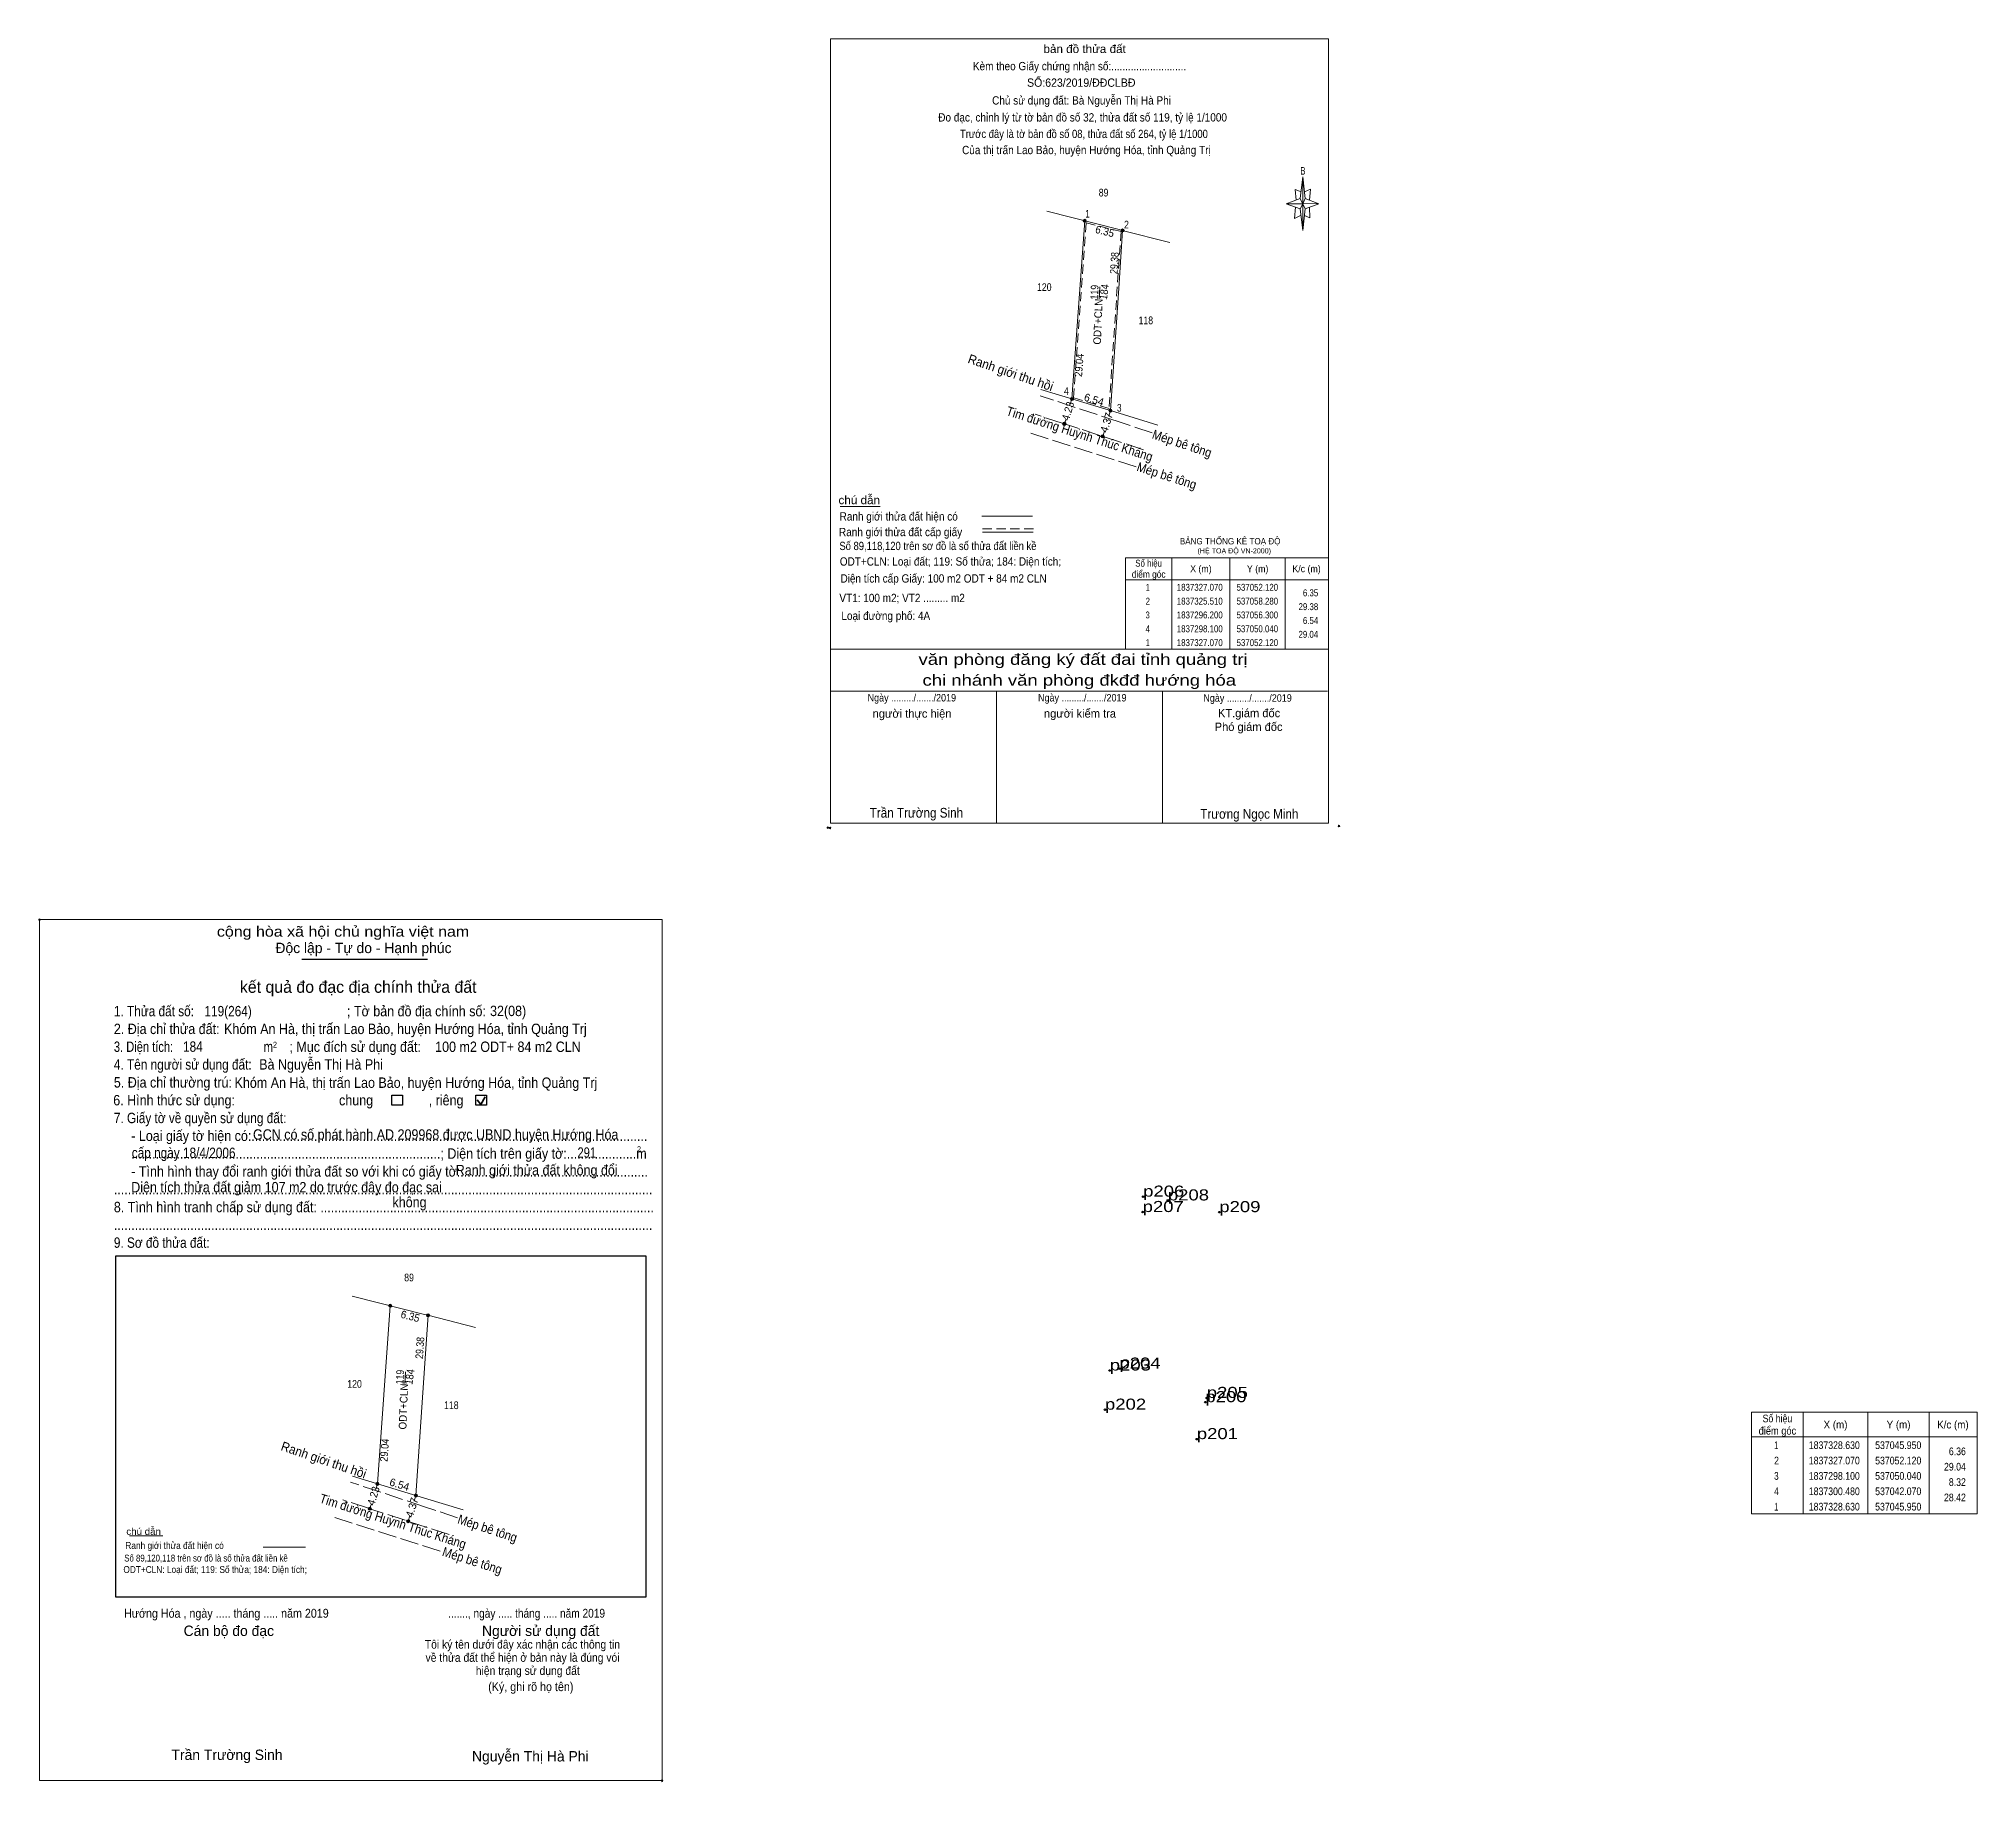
# Model space of a CAD drawing. Header units: metres. Extents: x 536866 to 537182, y 1837233 to 1837517.
import ezdxf
from ezdxf.enums import TextEntityAlignment as Align

# ---------------------------------------------------------------- set-up
doc = ezdxf.new("R2010")
doc.units = ezdxf.units.M
doc.header["$LTSCALE"] = 0.5
doc.header["$PDMODE"] = 32
doc.header["$PDSIZE"] = 0.25
doc.linetypes.add('LONG_DASHED', pattern=[7.5, 6, -1.5])
doc.linetypes.add('MEDIUM_DASHED', pattern=[4.5, 3, -1.5])
for name, color, linetype in [('1', 7, 'Continuous'), ('12', 7, 'Continuous'), ('7', 7, 'Continuous')]:
    doc.layers.add(name, color=color, linetype=linetype)
for name, color, linetype, lineweight in [('10', 7, 'Continuous', 13), ('17', 7, 'Continuous', 13), ('2', 7, 'Continuous', 13), ('22', 7, 'LONG_DASHED', 13), ('23', 7, 'Continuous', 13), ('36', 7, 'Continuous', 13), ('5', 7, 'Continuous', 13), ('6', 7, 'Continuous', 13)]:
    doc.layers.add(name, color=color, linetype=linetype, lineweight=lineweight)

msp = doc.modelspace()

# ---------------------------------------------------------------- hatches: boundary and pattern name
at = {"layer": '10'}
for points in [[(537036.66, 1837487.09, 1), (537036.16, 1837487.09, 1)], [(537042.82, 1837485.53, 1), (537042.32, 1837485.53, 1)], [(537034.58, 1837458.12, 1), (537034.08, 1837458.12, 1)], [(537040.84, 1837456.22, 1), (537040.34, 1837456.22, 1)], [(536923.69, 1837310.62, 1), (536923.19, 1837310.62, 1)], [(536929.85, 1837309.06, 1), (536929.35, 1837309.06, 1)], [(536921.61, 1837281.65, 1), (536921.11, 1837281.65, 1)], [(536927.87, 1837279.75, 1), (536927.37, 1837279.75, 1)]]:
    msp.add_hatch(color=256, dxfattribs=at).paths.add_polyline_path(points)
at = {"layer": '23'}
for points in [[(537033.37, 1837454.08, 1), (537032.87, 1837454.08, 1)], [(537039.58, 1837452.04, 1), (537039.08, 1837452.04, 1)], [(536926.61, 1837275.57, 1), (536926.11, 1837275.57, 1)]]:
    msp.add_hatch(color=256, dxfattribs=at).paths.add_polyline_path(points)
at = {"layer": '36'}
msp.add_hatch(color=256, dxfattribs=at).paths.add_polyline_path([(536920.38, 1837277.6, 1), (536919.88, 1837277.6, 1)])

# ---------------------------------------------------------------- linework, layer by layer
at = {"layer": '10'}
for p, q in [((537041.99, 1837485.67), (537030.24, 1837488.65)), ((537034.33, 1837458.12), (537036.41, 1837487.09)), ((537042.52, 1837485.54), (537041.99, 1837485.67)), ((537042.52, 1837485.54), (537050.27, 1837483.57)), ((537034.06, 1837457.25), (537034.33, 1837458.12)), ((537040.32, 1837455.32), (537040.59, 1837456.22)), ((537033.1, 1837454.07), (537033.12, 1837454.14)), ((537033.12, 1837454.14), (537033.31, 1837454.75)), ((537039.33, 1837452.04), (537039.6, 1837452.94)), ((536929.02, 1837309.2), (536917.27, 1837312.18)), ((536921.36, 1837281.65), (536923.44, 1837310.62)), ((536929.55, 1837309.07), (536929.02, 1837309.2)), ((536929.55, 1837309.07), (536937.3, 1837307.1)), ((536921.09, 1837280.78), (536921.36, 1837281.65)), ((536927.35, 1837278.85), (536927.62, 1837279.75)), ((536920.13, 1837277.6), (536920.34, 1837278.28)), ((536926.36, 1837275.57), (536926.63, 1837276.47))]:
    msp.add_line(p, q, dxfattribs=at)
for centre in [(537036.41, 1837487.09), (537042.57, 1837485.53), (537034.33, 1837458.12), (537040.59, 1837456.22), (536923.44, 1837310.62), (536929.6, 1837309.06), (536921.36, 1837281.65), (536927.62, 1837279.75)]:
    msp.add_circle(centre, 0.25, dxfattribs=at)
at = {"layer": '17'}
for p, q in [((536996.63, 1837440.64), (537003.15, 1837440.64)), ((536881.03, 1837273.21), (536886.46, 1837273.21))]:
    msp.add_line(p, q, dxfattribs=at)
at = {"layer": '2'}
for p, q in [((537038.88, 1837476.36), (537038.78, 1837474.43)), ((537050.58, 1837432.29), (537050.58, 1837417.44)), ((537060.03, 1837432.29), (537060.03, 1837417.44)), ((537069.03, 1837432.29), (537069.03, 1837417.44)), ((537043.02, 1837428.69), (537076.05, 1837428.69)), ((536925.91, 1837299.89), (536925.81, 1837297.96)), ((537153.28, 1837293.28), (537153.28, 1837276.78)), ((537163.78, 1837293.28), (537163.78, 1837276.78)), ((537173.78, 1837293.28), (537173.78, 1837276.78)), ((537144.88, 1837289.28), (537181.58, 1837289.28))]:
    msp.add_line(p, q, dxfattribs=at)
at = {"layer": '2', "lineweight": 25}
for p, q in [((536909.05, 1837367.01), (536929.52, 1837367.01)), ((536878.81, 1837318.71), (536965.02, 1837318.71)), ((536965.02, 1837318.71), (536965.02, 1837263.23))]:
    msp.add_line(p, q, dxfattribs=at)
at = {"layer": '2', "lineweight": 35}
for p, q in [((536937.6, 1837344.12), (536938.18, 1837343.37)), ((536938.18, 1837343.37), (536938.88, 1837344.62))]:
    msp.add_line(p, q, dxfattribs=at)
at = {"layer": '2', "linetype": 'MEDIUM_DASHED'}
msp.add_lwpolyline([(537036.64, 1837486.77), (537042.31, 1837485.34), (537040.36, 1837456.55), (537034.59, 1837458.3)], close=True, dxfattribs=at)
at = {"layer": '2'}
for points in [[(537043.02, 1837432.29), (537076.05, 1837432.29), (537076.05, 1837417.44), (537043.02, 1837417.44)], [(536866.4, 1837373.43), (536967.65, 1837373.43), (536967.65, 1837233.38), (536866.4, 1837233.38)], [(537144.88, 1837293.28), (537181.58, 1837293.28), (537181.58, 1837276.78), (537144.88, 1837276.78)]]:
    msp.add_lwpolyline(points, close=True, dxfattribs=at)
at = {"layer": '2', "lineweight": 25}
for points in [[(536923.7, 1837344.87), (536925.44, 1837344.87), (536925.44, 1837343.24), (536923.7, 1837343.24)], [(536937.38, 1837344.87), (536939.12, 1837344.87), (536939.12, 1837343.24), (536937.38, 1837343.24)]]:
    msp.add_lwpolyline(points, close=True, dxfattribs=at)
msp.add_lwpolyline([(536965.02, 1837263.23), (536878.81, 1837263.23), (536878.81, 1837318.71)], dxfattribs=at)
at = {"layer": '2'}
for p in [(536866.4, 1837373.43), (536967.65, 1837233.38)]:
    msp.add_point(p, dxfattribs=at)
at = {"layer": '22'}
for p, q in [((537041.99, 1837454.4), (537029.14, 1837458.65)), ((537027.62, 1837452.57), (537044.77, 1837447.07)), ((537032.89, 1837454.14), (537028.32, 1837455.63)), ((537047.38, 1837452.61), (537041.99, 1837454.4)), ((536929.02, 1837277.93), (536916.98, 1837281.92)), ((536914.41, 1837276.17), (536931.8, 1837270.6)), ((536919.92, 1837277.67), (536915.72, 1837279.04)), ((536934.41, 1837276.14), (536929.02, 1837277.93))]:
    msp.add_line(p, q, dxfattribs=at)
for points in [[(537045.98, 1837449.87), (537033.1, 1837454.07), (537032.89, 1837454.14)], [(536933.01, 1837273.4), (536920.13, 1837277.6), (536919.92, 1837277.67)]]:
    msp.add_lwpolyline(points, dxfattribs=at)
at = {"layer": '23'}
for p, q in [((537029.25, 1837459.66), (537041.99, 1837455.79)), ((537041.99, 1837455.79), (537048.3, 1837453.88)), ((536917.33, 1837282.87), (536929.02, 1837279.32)), ((536929.02, 1837279.32), (536935.33, 1837277.41))]:
    msp.add_line(p, q, dxfattribs=at)
for centre in [(537033.12, 1837454.08), (537039.33, 1837452.04), (536926.36, 1837275.57)]:
    msp.add_circle(centre, 0.25, dxfattribs=at)
for start, end in [(163.73979, 16.2602), (16.26021, 163.7398)]:
    msp.add_arc((537033.1, 1837454.07), 0.25, start, end, dxfattribs=at)
at = {"layer": '36'}
for p, q in [((537042.57, 1837485.53), (537041.99, 1837476.94)), ((537041.99, 1837476.94), (537040.59, 1837456.22)), ((536929.6, 1837309.06), (536929.02, 1837300.47)), ((536929.02, 1837300.47), (536927.62, 1837279.75))]:
    msp.add_line(p, q, dxfattribs=at)
msp.add_circle((536920.13, 1837277.6), 0.25, dxfattribs=at)
at = {"layer": '5'}
for p, q in [((537071.43, 1837490.74), (537071.88, 1837494.25)), ((537072.24, 1837490.74), (537074.49, 1837489.84)), ((537071.43, 1837489.03), (537069.18, 1837489.84)), ((537072.24, 1837489.03), (537071.88, 1837485.52)), ((537073.05, 1837487.59), (537072.15, 1837487.95)), ((537072.96, 1837489.3), (537073.05, 1837487.59)), ((536995.05, 1837417.44), (537076.05, 1837417.44)), ((536995.05, 1837410.6), (537075.87, 1837410.6)), ((536995.05, 1837410.6), (537075.87, 1837410.6)), ((536995.05, 1837410.6), (537075.87, 1837410.6)), ((537022.05, 1837389.09), (537022.05, 1837410.6)), ((537049.05, 1837389.09), (537049.05, 1837410.6))]:
    msp.add_line(p, q, dxfattribs=at)
for points in [[(536995.05, 1837516.71), (537076.05, 1837516.71), (537076.05, 1837389.09), (536995.05, 1837389.09)], [(537071.88, 1837494.25), (537072.24, 1837490.74), (537071.88, 1837489.84)], [(537071.88, 1837489.84), (537069.18, 1837489.84), (537071.43, 1837490.74), (537072.24, 1837489.03), (537074.49, 1837489.84), (537071.88, 1837489.93)], [(537071.88, 1837489.84), (537071.88, 1837485.52), (537071.43, 1837489.03)]]:
    msp.add_lwpolyline(points, close=True, dxfattribs=at)
for points in [[(537071.88, 1837489.84), (537071.43, 1837490.74), (537069.18, 1837489.84)], [(537071.61, 1837491.82), (537070.62, 1837492.18), (537070.8, 1837490.47)], [(537072.15, 1837491.82), (537073.14, 1837492.27), (537072.96, 1837490.47)], [(537070.71, 1837489.3), (537070.53, 1837487.5), (537071.52, 1837487.95)], [(537071.88, 1837489.84), (537072.24, 1837489.03), (537074.49, 1837489.84)], [(537076.05, 1837389.09), (536995.05, 1837389.09), (536995.05, 1837410.6)]]:
    msp.add_lwpolyline(points, dxfattribs=at)
for p in [(536994.62, 1837388.4), (536994.98, 1837388.34)]:
    msp.add_point(p, dxfattribs=at)
at = {"layer": '6'}
for p, q in [((537019.67, 1837439.07), (537027.9, 1837439.07)), ((537019.8, 1837436.43), (537028.03, 1837436.43)), ((536902.8, 1837271.36), (536909.65, 1837271.36))]:
    msp.add_line(p, q, dxfattribs=at)
at = {"layer": '6', "linetype": 'MEDIUM_DASHED'}
msp.add_line((537019.8, 1837436.99), (537028.08, 1837436.99), dxfattribs=at)
at = {"layer": '6'}
msp.add_point((537077.76, 1837388.64), dxfattribs=at)
at = {"layer": '7'}
for p in [(537045.91, 1837328.36), (537049.93, 1837327.75), (537045.83, 1837325.86), (537058.3, 1837325.84), (537040.48, 1837300.08), (537042.06, 1837300.39), (537056.03, 1837294.93), (537056.26, 1837295.62), (537039.7, 1837293.71), (537054.64, 1837288.92)]:
    msp.add_point(p, dxfattribs=at)

# ---------------------------------------------------------------- texts
at = {"layer": '1'}
for s, height, width, p in [('BẢNG THỐNG KÊ TOẠ ĐỘ ', 1.035, 0.95, (537051.88, 1837434.46)), ('(HỆ TOẠ ĐỘ VN-2000)', 0.837, 0.9, (537054.76, 1837433))]:
    msp.add_text(s, height=height, dxfattribs=dict(at, width=width)).set_placement(p)
at = {"layer": '10', "width": 0.85}
for s, p in [('89', (537039.475, 1837491.06)), ('120', (537029.83, 1837475.69)), ('118', (537046.345, 1837470.28)), ('89', (536926.505, 1837314.59)), ('120', (536917.64, 1837297.28)), ('118', (536933.375, 1837293.81))]:
    msp.add_text(s, height=1.25, dxfattribs=at).set_placement(p, align=Align.CENTER)
at = {"layer": '10'}
for s, height, rotation, width, p in [('119', 1.25, 87.787, 0.85, (537038.617, 1837475.4659)), ('184', 1.25, 82.158, 0.9, (537040.1856, 1837475.4447)), ('ODT+CLN', 1.25, 87.787, 0.95, (537039.1738, 1837470.6709)), ('Ranh giới thu hồi', 1.5, 341.189, 0.95, (537024.1332, 1837461.6933)), ('Tim đường Huỳnh Thúc Kháng', 1.5, 342.237, 0.9, (537035.3612, 1837451.7346)), ('Mép bê tông', 1.5, 341.672, 0.9, (537052.0042, 1837450.1587)), ('Mép bê tông', 1.5, 342.237, 0.9, (537049.5312, 1837444.9199)), ('119', 1.25, 87.787, 0.85, (536925.647, 1837298.9959)), ('184', 1.25, 82.158, 0.9, (536927.2156, 1837298.9747)), ('ODT+CLN', 1.25, 87.787, 0.95, (536926.2038, 1837294.2009)), ('Ranh giới thu hồi', 1.5, 341.189, 0.95, (536912.3932, 1837284.8233)), ('Tim đường Huỳnh Thúc Kháng', 1.5, 342.237, 0.9, (536923.6612, 1837274.8446)), ('Mép bê tông', 1.5, 341.672, 0.9, (536939.0342, 1837273.6887)), ('Mép bê tông', 1.5, 342.237, 0.9, (536936.5612, 1837268.4499))]:
    msp.add_text(s, height=height, rotation=rotation, dxfattribs=dict(at, width=width)).set_placement(p, align=Align.CENTER)
at = {"layer": '12', "width": 1.25}
for s, p in [('p206', (537045.91, 1837328.36)), ('p208', (537049.93, 1837327.75)), ('p207', (537045.83, 1837325.86)), ('p209', (537058.3, 1837325.84)), ('p203', (537040.48, 1837300.08)), ('p204', (537042.06, 1837300.39)), ('p202', (537039.7, 1837293.71)), ('p200', (537056.03, 1837294.93)), ('p205', (537056.26, 1837295.62)), ('p201', (537054.64, 1837288.92))]:
    msp.add_text(s, height=1.8, dxfattribs=at).set_placement(p)
at = {"layer": '2'}
for s, height, width, p in [(' 1', 1.25, 0.75, (537037.21, 1837487.62)), (' 2', 1.25, 0.85, (537043.59, 1837485.85)), (' 4', 1.25, 0.85, (537033.82, 1837458.78)), (' 3', 1.25, 0.8, (537042.4, 1837456.06)), ('29.38', 1.125, 0.85, (537074.39, 1837423.77)), ('6.35', 1.125, 0.85, (537074.39, 1837426.02)), ('6.54', 1.125, 0.85, (537074.39, 1837421.52)), ('29.04', 1.125, 0.85, (537074.38, 1837419.27)), ('6.36', 1.25, 0.85, (537179.73, 1837286.31)), ('29.04', 1.25, 0.85, (537179.73, 1837283.81)), ('8.32', 1.25, 0.85, (537179.73, 1837281.31)), ('28.42', 1.25, 0.85, (537179.73, 1837278.81))]:
    msp.add_text(s, height=height, dxfattribs=dict(at, width=width)).set_placement(p, align=Align.RIGHT)
for s, rotation, width, p in [('6.35', 345.789, 0.95, (537039.5216, 1837484.7823)), ('29.38', 86.135, 0.85, (537041.8535, 1837480.1879)), ('29.04', 85.893, 0.9, (537036.1032, 1837463.5552)), ('6.35', 345.789, 0.95, (536926.5516, 1837308.3123)), ('29.38', 86.135, 0.85, (536928.8835, 1837303.7179)), ('29.04', 85.893, 0.9, (536923.1332, 1837287.0852))]:
    msp.add_text(s, height=1.25, rotation=rotation, dxfattribs=dict(at, width=width)).set_placement(p, align=Align.CENTER)
for p in [(537037.7385, 1837457.4161), (536924.7685, 1837280.9461)]:
    msp.add_text('6.54', height=1.25, rotation=343.116, dxfattribs=at).set_placement(p, align=Align.CENTER)
for s, height, width, p in [('Số hiệu', 1.125, 0.85, (537046.8, 1837430.84)), ('X (m)', 1.125, 0.95, (537055.305, 1837429.94)), ('Y (m)', 1.125, 0.95, (537064.535, 1837429.94)), ('K/c (m)', 1.125, 0.95, (537072.49, 1837429.94)), ('điểm góc', 1.125, 0.9, (537046.805, 1837429.04)), (' 1', 1.125, 0.75, (537046.485, 1837426.92)), ('1837327.070', 1.125, 0.85, (537055.12, 1837426.92)), ('537052.120', 1.125, 0.85, (537064.485, 1837426.92)), (' 2', 1.125, 0.85, (537046.495, 1837424.67)), ('1837325.510', 1.125, 0.85, (537055.12, 1837424.67)), ('537058.280', 1.125, 0.85, (537064.485, 1837424.67)), (' 4', 1.125, 0.85, (537046.485, 1837420.17)), (' 3', 1.125, 0.8, (537046.475, 1837422.42)), ('1837296.200', 1.125, 0.85, (537055.12, 1837422.42)), ('1837298.100', 1.125, 0.85, (537055.12, 1837420.17)), ('537056.300', 1.125, 0.85, (537064.485, 1837422.42)), ('537050.040', 1.125, 0.85, (537064.485, 1837420.17)), (' 1', 1.125, 0.75, (537046.485, 1837417.92)), ('1837327.070', 1.125, 0.85, (537055.12, 1837417.92)), ('537052.120', 1.125, 0.85, (537064.485, 1837417.92)), ('Số hiệu', 1.25, 0.85, (537149.08, 1837291.66)), ('X (m)', 1.25, 0.95, (537158.53, 1837290.66)), ('Y (m)', 1.25, 0.95, (537168.785, 1837290.66)), ('K/c (m)', 1.25, 0.95, (537177.625, 1837290.66)), ('điểm góc', 1.25, 0.9, (537149.08, 1837289.66)), (' 1', 1.25, 0.75, (537148.73, 1837287.31)), ('1837328.630', 1.25, 0.85, (537158.33, 1837287.31)), ('537045.950', 1.25, 0.85, (537168.73, 1837287.31)), (' 2', 1.25, 0.85, (537148.735, 1837284.81)), ('1837327.070', 1.25, 0.85, (537158.33, 1837284.81)), ('537052.120', 1.25, 0.85, (537168.73, 1837284.81)), (' 3', 1.25, 0.8, (537148.725, 1837282.31)), ('1837298.100', 1.25, 0.85, (537158.33, 1837282.31)), ('537050.040', 1.25, 0.85, (537168.73, 1837282.31)), (' 4', 1.25, 0.85, (537148.73, 1837279.81)), ('1837300.480', 1.25, 0.85, (537158.33, 1837279.81)), ('537042.070', 1.25, 0.85, (537168.73, 1837279.81)), (' 1', 1.25, 0.75, (537148.73, 1837277.31)), ('1837328.630', 1.25, 0.85, (537158.33, 1837277.31)), ('537045.950', 1.25, 0.85, (537168.73, 1837277.31)), ('Tôi ký tên dưới đây xác nhận các thông tin', 1.396, 0.9, (536944.94, 1837254.84)), ('về thửa đất thể hiện ở bản này là đúng vói', 1.396, 0.9, (536944.965, 1837252.7)), ('hiện trạng sử dụng đất', 1.396, 0.9, (536945.815, 1837250.57))]:
    msp.add_text(s, height=height, dxfattribs=dict(at, width=width)).set_placement(p, align=Align.CENTER)
for s, height, width, p in [('cộng hòa xã hội chủ nghĩa việt nam', 1.69, 1.15, (536895.25, 1837370.65)), ('1. Thửa đất số:', 1.69, 0.85, (536878.49, 1837357.7)), ('119(264)', 1.69, 0.85, (536893.23, 1837357.7)), ('; Tờ bản đồ địa chính số:', 1.69, 0.9, (536916.41, 1837357.7)), ('32(08)', 1.69, 0.9, (536939.68, 1837357.73)), ('2. Địa chỉ thửa đất:', 1.69, 0.9, (536878.49, 1837354.81)), ('Khóm An Hà, thị trấn Lao Bảo, huyện Hướng Hóa, tỉnh Quảng Trj', 1.69, 0.9, (536896.41, 1837354.81)), ('3. Diện tích:', 1.69, 0.8, (536878.49, 1837351.91)), ('184', 1.69, 0.85, (536889.74, 1837351.93)), ('m', 1.69, 0.8, (536902.86, 1837351.91)), ('2', 0.9657, 0.8, (536904.37, 1837352.59)), ('; Mục đích sử dụng đất:', 1.69, 0.9, (536907.05, 1837351.91)), ('100 m2 ODT+ 84 m2 CLN', 1.69, 0.9, (536930.75, 1837351.9)), ('4. Tên người sử dụng đất:', 1.69, 0.85, (536878.49, 1837349.02)), ('Bà Nguyễn Thị Hà Phi', 1.69, 0.9, (536902.13, 1837349.03)), ('5. Địa chỉ thường trú:', 1.69, 0.9, (536878.49, 1837346.11)), ('Khóm An Hà, thị trấn Lao Bảo, huyện Hướng Hóa, tỉnh Quảng Trj', 1.69, 0.9, (536898.12, 1837346.06)), ('6. Hình thức sử dụng:', 1.69, 0.9, (536878.39, 1837343.21)), ('7. Giấy tờ về quyền sử dụng đất:', 1.69, 0.85, (536878.49, 1837340.32)), ('chung                , riêng', 1.69, 0.9, (536915.12, 1837343.21)), ('     - Loại giấy tờ hiện có:..................................................................................................................', 1.69, 0.9, (536878.49, 1837337.42)), ('GCN có số phát hành AD 209968 được UBND huyện Hướng Hóa', 1.69, 0.9, (536901.12, 1837337.63)), (' cấp ngày 18/4/2006', 1.69, 0.85, (536880.87, 1837334.65)), ('     .........................................................................................; Diện tích trên giấy tờ:....................m', 1.69, 0.9, (536878.49, 1837334.53)), ('291', 1.69, 0.8, (536953.9, 1837334.69)), ('2', 0.9657, 0.8, (536963.58, 1837335.59)), ('     - Tình hình thay đổi ranh giới thửa đất so với khi có giấy tờ:......................................................', 1.69, 0.9, (536878.49, 1837331.63)), ('Ranh giới thửa đất không đổi', 1.69, 0.9, (536934.1, 1837331.84)), ('Diện tích thửa đất giảm 107 m2 do trước đây đo đạc sai', 1.69, 0.9, (536881.31, 1837329.06)), ('8. Tình hình tranh chấp sử dụng đất: ................................................................................................', 1.69, 0.9, (536878.49, 1837325.83)), ('...........................................................................................................................................................', 1.69, 0.9, (536878.49, 1837328.73)), ('không', 1.69, 0.9, (536923.81, 1837326.63)), ('9. Sơ đồ thửa đất:', 1.69, 0.85, (536878.49, 1837320.04)), ('...........................................................................................................................................................', 1.69, 0.9, (536878.49, 1837322.93)), ('Hướng Hóa , ngày ..... tháng ..... năm 2019', 1.447, 0.9, (536880.15, 1837259.87)), ('......., ngày ..... tháng ..... năm 2019', 1.447, 0.85, (536932.87, 1837259.87)), ('(Ký, ghi rõ họ tên)', 1.449, 0.9, (536939.38, 1837247.93))]:
    msp.add_text(s, height=height, dxfattribs=dict(at, width=width)).set_placement(p)
for s, p in [('Độc lập - Tự do - Hạnh phúc', (536904.77, 1837367.98)), ('Cán bộ đo đạc', (536889.84, 1837256.9)), ('Người sử dụng đất', (536938.37, 1837256.9)), ('Trần Trường Sinh', (536887.86, 1837236.73)), ('Nguyễn Thị Hà Phi', (536936.74, 1837236.49))]:
    msp.add_text(s, height=1.69, dxfattribs=at).set_placement(p)
for s, height, p in [('kết quả đo đạc địa chính thửa đất', 1.932, (536918.235, 1837361.52)), ('.', 0.4829, (536967.6289, 1837233.11))]:
    msp.add_text(s, height=height, dxfattribs=at).set_placement(p, align=Align.CENTER)
at = {"layer": '23', "width": 0.95}
for p in [(537034.2735, 1837455.9734), (536921.3035, 1837279.5034)]:
    msp.add_text('4.23', height=1.25, rotation=73.106, dxfattribs=at).set_placement(p, align=Align.CENTER)
at = {"layer": '23'}
for p in [(537040.5535, 1837454.0946), (536927.5835, 1837277.6246)]:
    msp.add_text('4.37', height=1.25, rotation=73.225, dxfattribs=at).set_placement(p, align=Align.CENTER)
at = {"layer": '5'}
for s, height, width, p in [('bản đồ thửa đất', 1.35, 1.05, (537036.395, 1837514.39)), ('Kèm theo Giấy chứng nhận số:...........................', 1.35, 0.9, (537035.565, 1837511.59)), ('SỐ:623/2019/ĐĐCLBĐ', 1.35, 0.95, (537035.845, 1837508.9)), ('Chủ sử dụng đất: Bà Nguyễn Thị Hà Phi', 1.35, 0.9, (537035.885, 1837506.01)), ('Đo đạc, chỉnh lý từ tờ bản đồ số 32, thửa đất số 119, tỷ lệ 1/1000 ', 1.35, 0.9, (537036.29, 1837503.25)), ('Trước đây là tờ bản đồ số 08, thửa đất số 264, tỷ lệ 1/1000 ', 1.35, 0.85, (537036.49, 1837500.56)), ('Của thị trấn Lao Bảo, huyện Hướng Hóa, tỉnh Quảng Trị', 1.35, 0.9, (537036.68, 1837497.94)), ('B', 1.24, 0.75, (537071.905, 1837494.61)), ('văn phòng đăng ký đất đai tỉnh quảng trị', 1.8, 1.25, (537036.135, 1837414.87)), ('chi nhánh văn phòng đkđđ hướng hóa', 1.8, 1.25, (537035.52, 1837411.48)), ('Ngày ........./......./2019', 1.215, 0.9, (537008.285, 1837408.91)), ('Ngày ........./......./2019', 1.215, 0.9, (537036.005, 1837408.91)), ('Ngày ........./......./2019', 1.215, 0.9, (537062.895, 1837408.87)), ('Trần Trường Sinh', 1.58, 0.9, (537009.025, 1837390.02)), ('Trương Ngọc Minh', 1.57, 0.9, (537063.185, 1837389.84))]:
    msp.add_text(s, height=height, dxfattribs=dict(at, width=width)).set_placement(p, align=Align.CENTER)
for s, p in [('người thực hiện', (537008.32, 1837406.27)), ('người kiểm tra', (537035.635, 1837406.29)), ('Phó giám đốc', (537063.065, 1837404.12)), ('KT.giám đốc', (537063.14, 1837406.35))]:
    msp.add_text(s, height=1.35, dxfattribs=at).set_placement(p, align=Align.CENTER)
at = {"layer": '6'}
for s, height, width, p in [('chú dẫn', 1.35, 1.05, (536996.36, 1837441)), ('Ranh giới thửa đất cấp giấy', 1.35, 0.9, (536996.44, 1837435.8)), ('Ranh giới thửa đất hiện có ', 1.35, 0.9, (536996.54, 1837438.34)), ('Số 89,118,120 trên sơ đồ là số thửa đất liền kề', 1.35, 0.85, (536996.5, 1837433.54)), ('ODT+CLN: Loại đất; 119: Số thửa; 184: Diện tích;', 1.35, 0.9, (536996.57, 1837431.01)), ('Diện tích cấp Giấy: 100 m2 ODT + 84 m2 CLN', 1.35, 0.9, (536996.68, 1837428.25)), ('VT1: 100 m2; VT2 ......... m2', 1.35, 0.9, (536996.5, 1837425.08)), ('Loại đường phố: 4A', 1.35, 0.9, (536996.83, 1837422.18)), ('chú dẫn', 1.125, 1.05, (536880.52, 1837273.34)), ('Số 89,120,118 trên sơ đồ là số thửa đất liền kề', 1.12, 0.85, (536880.18, 1837269.01)), ('Ranh giới thửa đất hiện có ', 1.125, 0.9, (536880.35, 1837271.06)), ('ODT+CLN: Loại đất; 119: Số thửa; 184: Diện tích;', 1.12, 0.9, (536880.04, 1837267.15))]:
    msp.add_text(s, height=height, dxfattribs=dict(at, width=width)).set_placement(p)

doc.saveas('drawing.dxf')
